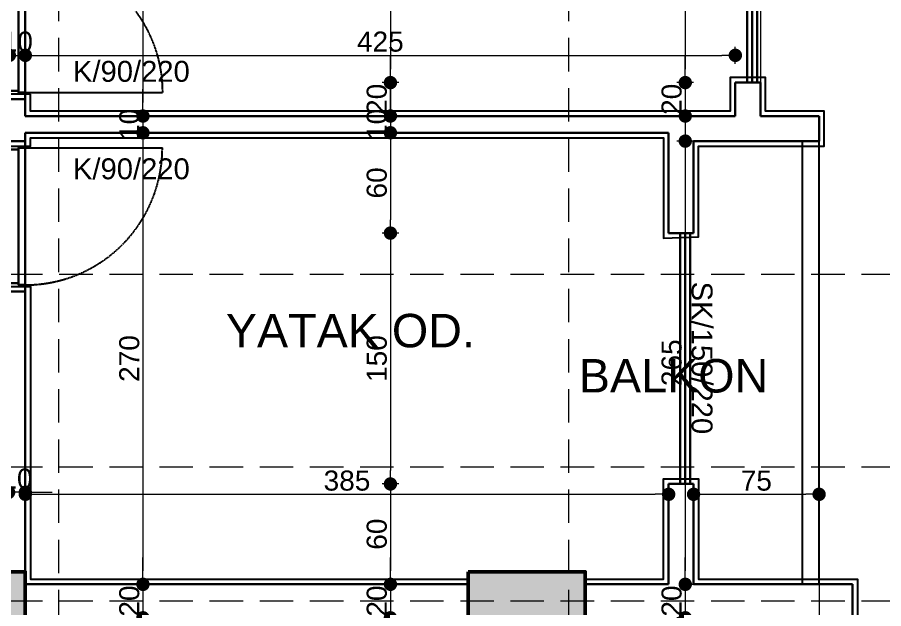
# Model space of a CAD drawing. Header units: millimetres. Extents: x 38129 to 72024, y -56282 to 16512.
# Drawn here: x 55138 to 55656, y -44145 to -43791 of the extents above; entities that cross this region are included whole.
import ezdxf

# ---------------------------------------------------------------- set-up
doc = ezdxf.new("R2010")
doc.units = ezdxf.units.MM
doc.linetypes.add('HIDDEN', pattern=[0.375, 0.25, -0.125])
for name, color, linetype, lineweight in [('AKS', 55, 'HIDDEN', 0), ('COLUMN4', 3, 'Continuous', 50), ('DIŞÖLÇÜ', 37, 'Continuous', 0), ('DUVAR', 255, 'Continuous', 30), ('KAPI', 4, 'Continuous', 30), ('mahal', 7, 'Continuous', 5), ('pencere', 195, 'Continuous', 30), ('pencere+KAPI', 1, 'Continuous', 0), ('TARAMA', 252, 'Continuous', 0), ('ölçü İÇ', 31, 'Continuous', 0)]:
    doc.layers.add(name, color=color, linetype=linetype, lineweight=lineweight)
for name, color, linetype in [('balkon', 171, 'Continuous'), ('HIDDEN', 1, 'HIDDEN'), ('sıva', 41, 'Continuous'), ('tefriş', 42, 'Continuous')]:
    doc.layers.add(name, color=color, linetype=linetype)
doc.styles.add('icdisolcu_yazi', font='arial.ttf')
doc.styles.get("Standard").update_dxf_attribs({"font": 'arial.ttf'})
doc.styles.add('style1', font='arial.ttf')
doc.dimstyles.new('İç Ölçü', dxfattribs={"dimtxt": 12, "dimasz": 8, "dimexe": 5, "dimexo": 0, "dimgap": 2, "dimtad": 1, "dimdec": 0, "dimzin": 12, "dimdsep": 46, "dimtxsty": 'icdisolcu_yazi', "dimblk": 'DOT', "dimcen": 8, "dimdle": 5, "dimclrd": 256, "dimclre": 256, "dimclrt": 7, "dimadec": 0, "dimazin": 3, "dimtfac": 1, "dimtdec": 0, "dimtix": 1, "dimtmove": 2, "dimatfit": 3, "dimldrblk": 'DOT', "dimfxl": 0, "dimtolj": 1, "dimtzin": 0, "dimlwd": -1, "dimlwe": -1, "dimarcsym": 0})

# ---------------------------------------------------------------- blocks, each defined once
blk = doc.blocks.new('_Dot')
at = {"color": 0, "lineweight": -2}
blk.add_line((-0.5, 0), (-1, 0), dxfattribs=at)
at = {"color": 0, "lineweight": 30, "const_width": 0.5}
blk.add_lwpolyline([(-0.25, 0, 1), (0.25, 0, 1)], format="xyb", close=True, dxfattribs=at)
blk = doc.blocks.new('*D2023')
at = {"layer": 'Defpoints', "color": 0, "lineweight": 120, "transparency": 16777216}
for p in [(55132.75, -44075.42), (55132.75, -44075.42), (55142.75, -44075.42)]:
    blk.add_point(p, dxfattribs=at)
at = {"layer": 'ölçü İÇ', "transparency": 16777216}
for p, q in [((55142.75, -44075.42), (55142.75, -44070.42)), ((55132.75, -44075.42), (55132.75, -44080.42))]:
    blk.add_line(p, q, dxfattribs=at)
at = {"layer": 'ölçü İÇ', "linetype": 'Continuous', "transparency": 16777216}
for p, q in [((55124.75, -44075.42), (55116.75, -44075.42)), ((55142.75, -44075.42), (55132.75, -44075.42)), ((55150.75, -44075.42), (55158.75, -44075.42))]:
    blk.add_line(p, q, dxfattribs=at)
at = {"layer": 'ölçü İÇ', "transparency": 16777216, "xscale": 8, "yscale": 8, "zscale": 8}
blk.add_blockref('_Dot', (55132.75, -44075.42), dxfattribs=at)
at = {"layer": 'ölçü İÇ', "transparency": 16777216, "xscale": 8, "yscale": 8, "zscale": 8, "rotation": 180}
blk.add_blockref('_Dot', (55142.75, -44075.42), dxfattribs=at)
at = {"layer": 'ölçü İÇ', "color": 7, "transparency": 16777216, "insert": (55137.75, -44067.3), "char_height": 12, "attachment_point": 5, "style": 'icdisolcu_yazi'}
blk.add_mtext('\\A1;10', dxfattribs=at)
blk = doc.blocks.new('*U35')
for p, q in [((4, 0), (0, 0)), ((86, 0), (90, 0))]:
    blk.add_line(p, q)
blk.add_lwpolyline([(4, 0), (86, 0), (86, -4), (4, -4)], close=True)
for points in [[(0, -9.56), (5, -9.56), (5, -4)], [(90, -9.56), (85, -9.56), (85, -4)]]:
    blk.add_lwpolyline(points)
at = {"layer": 'DUVAR'}
for p, q in [((0, 0), (0, -9.56)), ((90, 0), (90, -9.56))]:
    blk.add_line(p, q, dxfattribs=at)
at = {"layer": 'HIDDEN'}
blk.add_line((4, 0), (4, 82), dxfattribs=at)
blk.add_arc((4, 0), 82, 360, 90, dxfattribs=at)
blk = doc.blocks.new('*D2028')
at = {"layer": 'Defpoints', "color": 0, "lineweight": 120, "transparency": 16777216}
for p in [(55142.75, -43814.13), (55133.19, -43840.42), (55142.75, -43840.42)]:
    blk.add_point(p, dxfattribs=at)
at = {"layer": 'ölçü İÇ', "transparency": 16777216}
for p, q in [((55133.19, -43819.13), (55133.19, -43809.13)), ((55142.75, -43819.13), (55142.75, -43809.13))]:
    blk.add_line(p, q, dxfattribs=at)
at = {"layer": 'ölçü İÇ', "linetype": 'Continuous', "transparency": 16777216}
for p, q in [((55125.19, -43814.13), (55117.19, -43814.13)), ((55133.19, -43814.13), (55142.75, -43814.13)), ((55150.75, -43814.13), (55158.75, -43814.13))]:
    blk.add_line(p, q, dxfattribs=at)
at = {"layer": 'ölçü İÇ', "transparency": 16777216, "xscale": 8, "yscale": 8, "zscale": 8}
blk.add_blockref('_Dot', (55133.19, -43814.13), dxfattribs=at)
at = {"layer": 'ölçü İÇ', "transparency": 16777216, "xscale": 8, "yscale": 8, "zscale": 8, "rotation": 180}
blk.add_blockref('_Dot', (55142.75, -43814.13), dxfattribs=at)
at = {"layer": 'ölçü İÇ', "color": 7, "transparency": 16777216, "insert": (55137.97, -43806), "char_height": 12, "attachment_point": 5, "style": 'icdisolcu_yazi'}
blk.add_mtext('\\A1;10', dxfattribs=at)
blk = doc.blocks.new('*D2029')
at = {"layer": 'Defpoints', "color": 0, "lineweight": 120, "transparency": 16777216}
for p in [(55567.58, -43814.13), (55567.58, -43830.43), (55142.75, -43840.42)]:
    blk.add_point(p, dxfattribs=at)
at = {"layer": 'ölçü İÇ', "transparency": 16777216}
for p, q in [((55142.75, -43819.13), (55142.75, -43809.13)), ((55567.58, -43819.13), (55567.58, -43809.13))]:
    blk.add_line(p, q, dxfattribs=at)
at = {"layer": 'ölçü İÇ', "linetype": 'Continuous', "transparency": 16777216}
blk.add_line((55150.75, -43814.13), (55559.58, -43814.13), dxfattribs=at)
at = {"layer": 'ölçü İÇ', "transparency": 16777216, "xscale": 8, "yscale": 8, "zscale": 8, "rotation": 180}
blk.add_blockref('_Dot', (55142.75, -43814.13), dxfattribs=at)
at = {"layer": 'ölçü İÇ', "transparency": 16777216, "xscale": 8, "yscale": 8, "zscale": 8}
blk.add_blockref('_Dot', (55567.58, -43814.13), dxfattribs=at)
at = {"layer": 'ölçü İÇ', "color": 7, "transparency": 16777216, "insert": (55355.16, -43806), "char_height": 12, "attachment_point": 5, "style": 'icdisolcu_yazi'}
blk.add_mtext('\\A1;425', dxfattribs=at)
blk = doc.blocks.new('*D2030')
at = {"layer": 'Defpoints', "color": 0, "lineweight": 120, "transparency": 16777216}
for p in [(55142.75, -44075.42), (55527.69, -44073.69), (55527.69, -44076.6)]:
    blk.add_point(p, dxfattribs=at)
at = {"layer": 'ölçü İÇ', "transparency": 16777216}
for p, q in [((55142.75, -44075.42), (55142.75, -44081.6)), ((55527.69, -44073.69), (55527.69, -44081.6))]:
    blk.add_line(p, q, dxfattribs=at)
at = {"layer": 'ölçü İÇ', "linetype": 'Continuous', "transparency": 16777216}
blk.add_line((55150.75, -44076.6), (55519.69, -44076.6), dxfattribs=at)
at = {"layer": 'ölçü İÇ', "transparency": 16777216, "xscale": 8, "yscale": 8, "zscale": 8, "rotation": 180}
blk.add_blockref('_Dot', (55142.75, -44076.6), dxfattribs=at)
at = {"layer": 'ölçü İÇ', "transparency": 16777216, "xscale": 8, "yscale": 8, "zscale": 8}
blk.add_blockref('_Dot', (55527.69, -44076.6), dxfattribs=at)
at = {"layer": 'ölçü İÇ', "color": 7, "transparency": 16777216, "insert": (55335.22, -44068.47), "char_height": 12, "attachment_point": 5, "style": 'icdisolcu_yazi'}
blk.add_mtext('\\A1;385', dxfattribs=at)
blk = doc.blocks.new('*D2031')
at = {"layer": 'Defpoints', "color": 0, "lineweight": 120, "transparency": 16777216}
for p in [(55542.6, -44076.6), (55617.7, -44076.6), (55617.7, -44076.6)]:
    blk.add_point(p, dxfattribs=at)
at = {"layer": 'ölçü İÇ', "transparency": 16777216}
for p, q in [((55542.6, -44076.6), (55542.6, -44071.6)), ((55617.7, -44076.6), (55617.7, -44071.6))]:
    blk.add_line(p, q, dxfattribs=at)
at = {"layer": 'ölçü İÇ', "linetype": 'Continuous', "transparency": 16777216}
blk.add_line((55550.6, -44076.6), (55609.7, -44076.6), dxfattribs=at)
at = {"layer": 'ölçü İÇ', "transparency": 16777216, "xscale": 8, "yscale": 8, "zscale": 8, "rotation": 180}
blk.add_blockref('_Dot', (55542.6, -44076.6), dxfattribs=at)
at = {"layer": 'ölçü İÇ', "transparency": 16777216, "xscale": 8, "yscale": 8, "zscale": 8}
blk.add_blockref('_Dot', (55617.7, -44076.6), dxfattribs=at)
at = {"layer": 'ölçü İÇ', "color": 7, "transparency": 16777216, "insert": (55580.15, -44068.49), "char_height": 12, "attachment_point": 5, "style": 'icdisolcu_yazi'}
blk.add_mtext('\\A1;75', dxfattribs=at)
blk = doc.blocks.new('*D2061')
at = {"layer": 'Defpoints', "color": 0, "lineweight": 120, "transparency": 16777216}
for p in [(55213.14, -43520.41), (55213.14, -43850.42), (55213.14, -43850.42)]:
    blk.add_point(p, dxfattribs=at)
at = {"layer": 'ölçü İÇ', "transparency": 16777216}
for p, q in [((55213.14, -43520.41), (55208.14, -43520.41)), ((55213.14, -43850.42), (55218.14, -43850.42))]:
    blk.add_line(p, q, dxfattribs=at)
at = {"layer": 'ölçü İÇ', "linetype": 'Continuous', "transparency": 16777216}
blk.add_line((55213.14, -43528.41), (55213.14, -43842.42), dxfattribs=at)
at = {"layer": 'ölçü İÇ', "transparency": 16777216, "xscale": 8, "yscale": 8, "zscale": 8}
for p, rotation in [((55213.14, -43520.41), 90), ((55213.14, -43850.42), 270)]:
    blk.add_blockref('_Dot', p, dxfattribs=dict(at, rotation=rotation))
at = {"layer": 'ölçü İÇ', "color": 7, "transparency": 16777216, "insert": (55205.01, -43685.42), "char_height": 12, "attachment_point": 5, "rotation": 90, "style": 'icdisolcu_yazi'}
blk.add_mtext('\\A1;330', dxfattribs=at)
blk = doc.blocks.new('*D2062')
at = {"layer": 'Defpoints', "color": 0, "lineweight": 120, "transparency": 16777216}
for p in [(55213.14, -43850.42), (55213.14, -43860.42), (55213.14, -43860.42)]:
    blk.add_point(p, dxfattribs=at)
at = {"layer": 'ölçü İÇ', "linetype": 'Continuous', "transparency": 16777216}
for p, q in [((55213.14, -43842.42), (55213.14, -43834.42)), ((55213.14, -43850.42), (55213.14, -43860.42)), ((55213.14, -43868.42), (55213.14, -43876.42))]:
    blk.add_line(p, q, dxfattribs=at)
at = {"layer": 'ölçü İÇ', "transparency": 16777216}
for p, q in [((55213.14, -43850.42), (55218.14, -43850.42)), ((55213.14, -43860.42), (55218.14, -43860.42))]:
    blk.add_line(p, q, dxfattribs=at)
at = {"layer": 'ölçü İÇ', "transparency": 16777216, "xscale": 8, "yscale": 8, "zscale": 8}
for p, rotation in [((55213.14, -43850.42), 270), ((55213.14, -43860.42), 90)]:
    blk.add_blockref('_Dot', p, dxfattribs=dict(at, rotation=rotation))
at = {"layer": 'ölçü İÇ', "color": 7, "transparency": 16777216, "insert": (55205.01, -43855.42), "char_height": 12, "attachment_point": 5, "rotation": 90, "style": 'icdisolcu_yazi'}
blk.add_mtext('\\A1;10', dxfattribs=at)
blk = doc.blocks.new('*D2063')
at = {"layer": 'Defpoints', "color": 0, "lineweight": 120, "transparency": 16777216}
for p in [(55213.14, -43860.42), (55212.61, -44130.43), (55213.14, -44130.43)]:
    blk.add_point(p, dxfattribs=at)
at = {"layer": 'ölçü İÇ', "transparency": 16777216}
for p, q in [((55213.14, -43860.42), (55218.14, -43860.42)), ((55212.61, -44130.43), (55218.14, -44130.43))]:
    blk.add_line(p, q, dxfattribs=at)
at = {"layer": 'ölçü İÇ', "linetype": 'Continuous', "transparency": 16777216}
blk.add_line((55213.14, -43868.42), (55213.14, -44122.43), dxfattribs=at)
at = {"layer": 'ölçü İÇ', "transparency": 16777216, "xscale": 8, "yscale": 8, "zscale": 8}
for p, rotation in [((55213.14, -43860.42), 90), ((55213.14, -44130.43), 270)]:
    blk.add_blockref('_Dot', p, dxfattribs=dict(at, rotation=rotation))
at = {"layer": 'ölçü İÇ', "color": 7, "transparency": 16777216, "insert": (55205.01, -43995.42), "char_height": 12, "attachment_point": 5, "rotation": 90, "style": 'icdisolcu_yazi'}
blk.add_mtext('\\A1;270', dxfattribs=at)
blk = doc.blocks.new('*D2064')
at = {"layer": 'Defpoints', "color": 0, "lineweight": 120, "transparency": 16777216}
for p in [(55212.61, -44130.43), (55213.14, -44150.43), (55213.14, -44150.43)]:
    blk.add_point(p, dxfattribs=at)
at = {"layer": 'ölçü İÇ', "linetype": 'Continuous', "transparency": 16777216}
for p, q in [((55213.14, -44122.43), (55213.14, -44114.43)), ((55213.14, -44130.43), (55213.14, -44150.43)), ((55213.14, -44158.43), (55213.14, -44166.43))]:
    blk.add_line(p, q, dxfattribs=at)
at = {"layer": 'ölçü İÇ', "transparency": 16777216}
for p, q in [((55212.61, -44130.43), (55218.14, -44130.43)), ((55213.14, -44150.43), (55218.14, -44150.43))]:
    blk.add_line(p, q, dxfattribs=at)
at = {"layer": 'ölçü İÇ', "transparency": 16777216, "xscale": 8, "yscale": 8, "zscale": 8}
for p, rotation in [((55213.14, -44130.43), 270), ((55213.14, -44150.43), 90)]:
    blk.add_blockref('_Dot', p, dxfattribs=dict(at, rotation=rotation))
at = {"layer": 'ölçü İÇ', "color": 7, "transparency": 16777216, "insert": (55205.01, -44140.43), "char_height": 12, "attachment_point": 5, "rotation": 90, "style": 'icdisolcu_yazi'}
blk.add_mtext('\\A1;20', dxfattribs=at)
blk = doc.blocks.new('*D2070')
at = {"layer": 'Defpoints', "color": 0, "lineweight": 120, "transparency": 16777216}
for p in [(55567.58, -43540.41), (55361.21, -43830.43), (55567.58, -43830.43)]:
    blk.add_point(p, dxfattribs=at)
at = {"layer": 'ölçü İÇ', "transparency": 16777216}
for p, q in [((55366.21, -43540.41), (55356.21, -43540.41)), ((55366.21, -43830.43), (55356.21, -43830.43))]:
    blk.add_line(p, q, dxfattribs=at)
at = {"layer": 'ölçü İÇ', "linetype": 'Continuous', "transparency": 16777216}
blk.add_line((55361.21, -43548.41), (55361.21, -43822.43), dxfattribs=at)
at = {"layer": 'ölçü İÇ', "transparency": 16777216, "xscale": 8, "yscale": 8, "zscale": 8}
for p, rotation in [((55361.21, -43540.41), 90), ((55361.21, -43830.43), 270)]:
    blk.add_blockref('_Dot', p, dxfattribs=dict(at, rotation=rotation))
at = {"layer": 'ölçü İÇ', "color": 7, "transparency": 16777216, "insert": (55353.08, -43685.42), "char_height": 12, "attachment_point": 5, "rotation": 90, "style": 'icdisolcu_yazi'}
blk.add_mtext('\\A1;290', dxfattribs=at)
blk = doc.blocks.new('*D2071')
at = {"layer": 'Defpoints', "color": 0, "lineweight": 120, "transparency": 16777216}
for p in [(55567.58, -43830.43), (55361.2, -43850.42), (55361.21, -43850.42)]:
    blk.add_point(p, dxfattribs=at)
at = {"layer": 'ölçü İÇ', "linetype": 'Continuous', "transparency": 16777216}
for p, q in [((55361.21, -43822.43), (55361.21, -43814.43)), ((55361.21, -43830.43), (55361.21, -43850.42)), ((55361.21, -43858.42), (55361.21, -43866.42))]:
    blk.add_line(p, q, dxfattribs=at)
at = {"layer": 'ölçü İÇ', "transparency": 16777216}
for p, q in [((55366.21, -43830.43), (55356.21, -43830.43)), ((55361.2, -43850.42), (55366.21, -43850.42))]:
    blk.add_line(p, q, dxfattribs=at)
at = {"layer": 'ölçü İÇ', "transparency": 16777216, "xscale": 8, "yscale": 8, "zscale": 8}
for p, rotation in [((55361.21, -43830.43), 270), ((55361.21, -43850.42), 90)]:
    blk.add_blockref('_Dot', p, dxfattribs=dict(at, rotation=rotation))
at = {"layer": 'ölçü İÇ', "color": 7, "transparency": 16777216, "insert": (55353.08, -43840.43), "char_height": 12, "attachment_point": 5, "rotation": 90, "style": 'icdisolcu_yazi'}
blk.add_mtext('\\A1;20', dxfattribs=at)
blk = doc.blocks.new('*D2072')
at = {"layer": 'Defpoints', "color": 0, "lineweight": 120, "transparency": 16777216}
for p in [(55361.2, -43850.42), (55361.21, -43860.42), (55361.21, -43860.42)]:
    blk.add_point(p, dxfattribs=at)
at = {"layer": 'ölçü İÇ', "linetype": 'Continuous', "transparency": 16777216}
for p, q in [((55361.21, -43842.42), (55361.21, -43834.42)), ((55361.21, -43850.42), (55361.21, -43860.42)), ((55361.21, -43868.42), (55361.21, -43876.42))]:
    blk.add_line(p, q, dxfattribs=at)
at = {"layer": 'ölçü İÇ', "transparency": 16777216}
for p, q in [((55361.2, -43850.42), (55366.21, -43850.42)), ((55361.21, -43860.42), (55366.21, -43860.42))]:
    blk.add_line(p, q, dxfattribs=at)
at = {"layer": 'ölçü İÇ', "transparency": 16777216, "xscale": 8, "yscale": 8, "zscale": 8}
for p, rotation in [((55361.21, -43850.42), 270), ((55361.21, -43860.42), 90)]:
    blk.add_blockref('_Dot', p, dxfattribs=dict(at, rotation=rotation))
at = {"layer": 'ölçü İÇ', "color": 7, "transparency": 16777216, "insert": (55353.08, -43855.42), "char_height": 12, "attachment_point": 5, "rotation": 90, "style": 'icdisolcu_yazi'}
blk.add_mtext('\\A1;10', dxfattribs=at)
blk = doc.blocks.new('*D2073')
at = {"layer": 'Defpoints', "color": 0, "lineweight": 120, "transparency": 16777216}
for p in [(55361.21, -43860.42), (55361.21, -43920.42), (55527.6, -43920.42)]:
    blk.add_point(p, dxfattribs=at)
at = {"layer": 'ölçü İÇ', "transparency": 16777216}
for p, q in [((55361.21, -43860.42), (55366.21, -43860.42)), ((55366.21, -43920.42), (55356.21, -43920.42))]:
    blk.add_line(p, q, dxfattribs=at)
at = {"layer": 'ölçü İÇ', "linetype": 'Continuous', "transparency": 16777216}
blk.add_line((55361.21, -43868.42), (55361.21, -43912.42), dxfattribs=at)
at = {"layer": 'ölçü İÇ', "transparency": 16777216, "xscale": 8, "yscale": 8, "zscale": 8}
for p, rotation in [((55361.21, -43860.42), 90), ((55361.21, -43920.42), 270)]:
    blk.add_blockref('_Dot', p, dxfattribs=dict(at, rotation=rotation))
at = {"layer": 'ölçü İÇ', "color": 7, "transparency": 16777216, "insert": (55353.08, -43890.42), "char_height": 12, "attachment_point": 5, "rotation": 90, "style": 'icdisolcu_yazi'}
blk.add_mtext('\\A1;60', dxfattribs=at)
blk = doc.blocks.new('*D2074')
at = {"layer": 'Defpoints', "color": 0, "lineweight": 120, "transparency": 16777216}
for p in [(55527.6, -43920.42), (55361.21, -44070.43), (55527.69, -44070.43)]:
    blk.add_point(p, dxfattribs=at)
at = {"layer": 'ölçü İÇ', "transparency": 16777216}
for p, q in [((55366.21, -43920.42), (55356.21, -43920.42)), ((55366.21, -44070.43), (55356.21, -44070.43))]:
    blk.add_line(p, q, dxfattribs=at)
at = {"layer": 'ölçü İÇ', "linetype": 'Continuous', "transparency": 16777216}
blk.add_line((55361.21, -43928.42), (55361.21, -44062.43), dxfattribs=at)
at = {"layer": 'ölçü İÇ', "transparency": 16777216, "xscale": 8, "yscale": 8, "zscale": 8}
for p, rotation in [((55361.21, -43920.42), 90), ((55361.21, -44070.43), 270)]:
    blk.add_blockref('_Dot', p, dxfattribs=dict(at, rotation=rotation))
at = {"layer": 'ölçü İÇ', "color": 7, "transparency": 16777216, "insert": (55353.08, -43995.43), "char_height": 12, "attachment_point": 5, "rotation": 90, "style": 'icdisolcu_yazi'}
blk.add_mtext('\\A1;150', dxfattribs=at)
blk = doc.blocks.new('*D2075')
at = {"layer": 'Defpoints', "color": 0, "lineweight": 120, "transparency": 16777216}
for p in [(55527.69, -44070.43), (55361.21, -44130.43), (55361.21, -44130.43)]:
    blk.add_point(p, dxfattribs=at)
at = {"layer": 'ölçü İÇ', "transparency": 16777216}
for p, q in [((55366.21, -44070.43), (55356.21, -44070.43)), ((55361.21, -44130.43), (55366.21, -44130.43))]:
    blk.add_line(p, q, dxfattribs=at)
at = {"layer": 'ölçü İÇ', "linetype": 'Continuous', "transparency": 16777216}
blk.add_line((55361.21, -44078.43), (55361.21, -44122.43), dxfattribs=at)
at = {"layer": 'ölçü İÇ', "transparency": 16777216, "xscale": 8, "yscale": 8, "zscale": 8}
for p, rotation in [((55361.21, -44070.43), 90), ((55361.21, -44130.43), 270)]:
    blk.add_blockref('_Dot', p, dxfattribs=dict(at, rotation=rotation))
at = {"layer": 'ölçü İÇ', "color": 7, "transparency": 16777216, "insert": (55353.08, -44100.43), "char_height": 12, "attachment_point": 5, "rotation": 90, "style": 'icdisolcu_yazi'}
blk.add_mtext('\\A1;60', dxfattribs=at)
blk = doc.blocks.new('*D2076')
at = {"layer": 'Defpoints', "color": 0, "lineweight": 120, "transparency": 16777216}
for p in [(55361.21, -44130.43), (55361.21, -44150.43), (55361.21, -44150.43)]:
    blk.add_point(p, dxfattribs=at)
at = {"layer": 'ölçü İÇ', "linetype": 'Continuous', "transparency": 16777216}
for p, q in [((55361.21, -44122.43), (55361.21, -44114.43)), ((55361.21, -44130.43), (55361.21, -44150.43)), ((55361.21, -44158.43), (55361.21, -44166.43))]:
    blk.add_line(p, q, dxfattribs=at)
at = {"layer": 'ölçü İÇ', "transparency": 16777216}
for p, q in [((55361.21, -44130.43), (55366.21, -44130.43)), ((55361.21, -44150.43), (55366.21, -44150.43))]:
    blk.add_line(p, q, dxfattribs=at)
at = {"layer": 'ölçü İÇ', "transparency": 16777216, "xscale": 8, "yscale": 8, "zscale": 8}
for p, rotation in [((55361.21, -44130.43), 270), ((55361.21, -44150.43), 90)]:
    blk.add_blockref('_Dot', p, dxfattribs=dict(at, rotation=rotation))
at = {"layer": 'ölçü İÇ', "color": 7, "transparency": 16777216, "insert": (55353.08, -44140.43), "char_height": 12, "attachment_point": 5, "rotation": 90, "style": 'icdisolcu_yazi'}
blk.add_mtext('\\A1;20', dxfattribs=at)
blk = doc.blocks.new('*D2087')
at = {"layer": 'Defpoints', "color": 0, "lineweight": 120, "transparency": 16777216}
for p in [(55567.58, -43540.41), (55537.63, -43830.43), (55567.58, -43830.43)]:
    blk.add_point(p, dxfattribs=at)
at = {"layer": 'ölçü İÇ', "transparency": 16777216}
for p, q in [((55542.63, -43540.41), (55532.63, -43540.41)), ((55542.63, -43830.43), (55532.63, -43830.43))]:
    blk.add_line(p, q, dxfattribs=at)
at = {"layer": 'ölçü İÇ', "linetype": 'Continuous', "transparency": 16777216}
blk.add_line((55537.63, -43548.41), (55537.63, -43822.43), dxfattribs=at)
at = {"layer": 'ölçü İÇ', "transparency": 16777216, "xscale": 8, "yscale": 8, "zscale": 8}
for p, rotation in [((55537.63, -43540.41), 90), ((55537.63, -43830.43), 270)]:
    blk.add_blockref('_Dot', p, dxfattribs=dict(at, rotation=rotation))
at = {"layer": 'ölçü İÇ', "color": 7, "transparency": 16777216, "insert": (55529.5, -43685.42), "char_height": 12, "attachment_point": 5, "rotation": 90, "style": 'icdisolcu_yazi'}
blk.add_mtext('\\A1;290', dxfattribs=at)
blk = doc.blocks.new('*D2088')
at = {"layer": 'Defpoints', "color": 0, "lineweight": 120, "transparency": 16777216}
for p in [(55567.58, -43830.43), (55537.63, -43850.43), (55567.58, -43850.43)]:
    blk.add_point(p, dxfattribs=at)
at = {"layer": 'ölçü İÇ', "linetype": 'Continuous', "transparency": 16777216}
for p, q in [((55537.63, -43822.43), (55537.63, -43814.43)), ((55537.63, -43830.43), (55537.63, -43850.43)), ((55537.63, -43858.43), (55537.63, -43866.43))]:
    blk.add_line(p, q, dxfattribs=at)
at = {"layer": 'ölçü İÇ', "transparency": 16777216}
for p, q in [((55542.63, -43830.43), (55532.63, -43830.43)), ((55542.63, -43850.43), (55532.63, -43850.43))]:
    blk.add_line(p, q, dxfattribs=at)
at = {"layer": 'ölçü İÇ', "transparency": 16777216, "xscale": 8, "yscale": 8, "zscale": 8}
for p, rotation in [((55537.63, -43830.43), 270), ((55537.63, -43850.43), 90)]:
    blk.add_blockref('_Dot', p, dxfattribs=dict(at, rotation=rotation))
at = {"layer": 'ölçü İÇ', "color": 7, "transparency": 16777216, "insert": (55529.5, -43840.43), "char_height": 12, "attachment_point": 5, "rotation": 90, "style": 'icdisolcu_yazi'}
blk.add_mtext('\\A1;20', dxfattribs=at)
blk = doc.blocks.new('*D2089')
at = {"layer": 'Defpoints', "color": 0, "lineweight": 120, "transparency": 16777216}
for p in [(55544.44, -43865.42), (55537.63, -44130.43), (55537.63, -44130.43)]:
    blk.add_point(p, dxfattribs=at)
at = {"layer": 'ölçü İÇ', "transparency": 16777216}
for p, q in [((55542.63, -43865.42), (55532.63, -43865.42)), ((55537.63, -44130.43), (55542.63, -44130.43))]:
    blk.add_line(p, q, dxfattribs=at)
at = {"layer": 'ölçü İÇ', "linetype": 'Continuous', "transparency": 16777216}
blk.add_line((55537.63, -43873.42), (55537.63, -44122.43), dxfattribs=at)
at = {"layer": 'ölçü İÇ', "transparency": 16777216, "xscale": 8, "yscale": 8, "zscale": 8}
for p, rotation in [((55537.63, -43865.42), 90), ((55537.63, -44130.43), 270)]:
    blk.add_blockref('_Dot', p, dxfattribs=dict(at, rotation=rotation))
at = {"layer": 'ölçü İÇ', "color": 7, "transparency": 16777216, "insert": (55529.5, -43997.92), "char_height": 12, "attachment_point": 5, "rotation": 90, "style": 'icdisolcu_yazi'}
blk.add_mtext('\\A1;265', dxfattribs=at)
blk = doc.blocks.new('*D2090')
at = {"layer": 'Defpoints', "color": 0, "lineweight": 120, "transparency": 16777216}
for p in [(55537.63, -44130.43), (55537.63, -44150.43), (55537.7, -44150.43)]:
    blk.add_point(p, dxfattribs=at)
at = {"layer": 'ölçü İÇ', "linetype": 'Continuous', "transparency": 16777216}
for p, q in [((55537.63, -44122.43), (55537.63, -44114.43)), ((55537.63, -44130.43), (55537.63, -44150.43)), ((55537.63, -44158.43), (55537.63, -44166.43))]:
    blk.add_line(p, q, dxfattribs=at)
at = {"layer": 'ölçü İÇ', "transparency": 16777216}
for p, q in [((55537.63, -44130.43), (55542.63, -44130.43)), ((55537.7, -44150.43), (55532.63, -44150.43))]:
    blk.add_line(p, q, dxfattribs=at)
at = {"layer": 'ölçü İÇ', "transparency": 16777216, "xscale": 8, "yscale": 8, "zscale": 8}
for p, rotation in [((55537.63, -44130.43), 270), ((55537.63, -44150.43), 90)]:
    blk.add_blockref('_Dot', p, dxfattribs=dict(at, rotation=rotation))
at = {"layer": 'ölçü İÇ', "color": 7, "transparency": 16777216, "insert": (55529.5, -44140.43), "char_height": 12, "attachment_point": 5, "rotation": 90, "style": 'icdisolcu_yazi'}
blk.add_mtext('\\A1;20', dxfattribs=at)
blk = doc.blocks.new('wertertw')
at = {"layer": 'TARAMA', "lineweight": -3}
h = blk.add_hatch(dxfattribs=at)
h.set_pattern_fill('ANSI33', color=256, scale=2.5, style=0)
h.set_pattern_definition([(45, (-86643.698, -32547.66), (-11.2253202, 11.2253202), []), (45, (-86632.472, -32547.66), (-11.2253202, 11.2253202), [7.9375, -3.96875])])
h.paths.add_polyline_path([(-616.25, 351.94), (-616.25, -88.06), (-306.25, -88.06), (-306.25, -68.06), (-596.25, -68.06), (-596.25, 331.94), (-306.25, 331.94), (-306.25, 351.94)])
h.paths.add_polyline_path([(38.75, -338.06), (78.75, -338.06), (78.75, -378.06), (38.75, -378.06)])
h.paths.add_polyline_path([(-471.25, -318.06), (-441.25, -318.06), (-441.25, -378.06), (-471.25, -378.06)])
h.paths.add_polyline_path([(-961.25, -318.06), (-931.25, -318.06), (-931.25, -378.06), (-961.25, -378.06)])
h.paths.add_polyline_path([(343.75, -163.06), (413.75, -163.06), (413.75, -198.06), (343.75, -198.06)])
h.paths.add_polyline_path([(8.75, -163.06), (78.75, -163.06), (78.75, -198.06), (8.75, -198.06)])
h.paths.add_polyline_path([(-1036.25, -148.06), (-906.25, -148.06), (-906.25, -178.06), (-1036.25, -178.06)])
h.paths.add_polyline_path([(-976.25, 256.94), (-916.25, 256.94), (-916.25, 226.94), (-976.25, 226.94)])
h.paths.add_polyline_path([(343.75, 459.44), (413.75, 459.44), (413.75, 424.44), (343.75, 424.44)])
h.paths.add_polyline_path([(8.75, 459.44), (78.75, 459.44), (78.75, 424.44), (8.75, 424.44)])
h.paths.add_polyline_path([(-616.25, 531.94), (-306.25, 531.94), (-306.25, 511.94), (-616.25, 511.94)])
h.paths.add_polyline_path([(-976.25, 656.94), (-916.25, 656.94), (-916.25, 626.94), (-976.25, 626.94)])
h.paths.add_polyline_path([(-616.25, 971.94), (-306.25, 971.94), (-306.25, 951.94), (-616.25, 951.94)])
h.paths.add_polyline_path([(343.75, 1081.94), (413.75, 1081.94), (413.75, 1046.94), (343.75, 1046.94)])
h.paths.add_polyline_path([(8.75, 1081.94), (78.75, 1081.94), (78.75, 1046.94), (8.75, 1046.94)])
h.paths.add_polyline_path([(-1036.25, 1061.94), (-906.25, 1061.94), (-906.25, 1031.94), (-1036.25, 1031.94)])
h.paths.add_polyline_path([(-931.25, 1286.94), (-901.25, 1286.94), (-901.25, 1226.94), (-931.25, 1226.94)])
h.paths.add_polyline_path([(68.75, 1332.04), (108.75, 1332.04), (108.75, 1292.04), (68.75, 1292.04)])
h.paths.add_polyline_path([(-511.25, 1332.04), (-481.25, 1332.04), (-481.25, 1252.04), (-511.25, 1252.04)])
at = {"layer": 'COLUMN4', "color": 3}
for points in [[(8.75, 459.44), (78.75, 459.44), (78.75, 424.44), (8.75, 424.44)], [(343.75, 459.44), (413.75, 459.44), (413.75, 424.44), (343.75, 424.44)]]:
    blk.add_lwpolyline(points, close=True, dxfattribs=at)

msp = doc.modelspace()

# ---------------------------------------------------------------- linework, layer by layer
at = {"layer": 'AKS', "ltscale": 80}
for p, q in [((55162.61, -42903.74), (55162.61, -45280.38)), ((55467.69, -42903.74), (55467.69, -45280.38)), ((55963.05, -43945.25), (53747.73, -43945.25)), ((55963.05, -44060.43), (53747.73, -44060.43)), ((55963.05, -44140.43), (53747.73, -44140.43))]:
    msp.add_line(p, q, dxfattribs=at)
at = {"layer": 'balkon'}
for p, q in [((55607.7, -44130.43), (55607.7, -43865.42)), ((55617.7, -44130.43), (55617.7, -43865.42))]:
    msp.add_line(p, q, dxfattribs=at)
at = {"layer": 'DUVAR'}
for p, q in [((55567.58, -43830.43), (55582.58, -43830.43)), ((55567.58, -43850.43), (55567.58, -43830.43)), ((55582.58, -43850.43), (55582.58, -43830.43)), ((55142.75, -43850.42), (55142.75, -43836.42)), ((55142.75, -43850.42), (55567.58, -43850.43)), ((55617.7, -43850.43), (55582.58, -43850.43)), ((55617.7, -43850.43), (55617.7, -43865.32)), ((55617.7, -43850.43), (55617.7, -43865.42)), ((55527.6, -43860.42), (55142.75, -43860.42)), ((55307.6, -43860.42), (55142.75, -43860.42)), ((55142.75, -43865.42), (55142.75, -43860.42)), ((55278.54, -43860.43), (55307.6, -43860.43)), ((55527.6, -43920.42), (55527.6, -43860.42)), ((55597.7, -43865.42), (55542.6, -43865.42)), ((55617.7, -43865.42), (55542.6, -43865.42)), ((55542.6, -43920.42), (55542.6, -43865.42)), ((55597.7, -43865.42), (55577.7, -43865.42)), ((55527.6, -43920.42), (55542.6, -43920.42)), ((55542.6, -43918.92), (55542.6, -43920.42)), ((55142.75, -44130.43), (55142.75, -43951.42)), ((55527.6, -44130.43), (55527.6, -44070.43)), ((55527.6, -44070.43), (55542.6, -44070.43)), ((55542.6, -44130.43), (55542.6, -44070.43)), ((55282.6, -44130.43), (55142.75, -44130.43)), ((55142.75, -44130.43), (55407.75, -44130.43)), ((55387.69, -44130.43), (55142.75, -44130.43)), ((55387.69, -44130.43), (55292.6, -44130.43)), ((55477.75, -44130.43), (55527.6, -44130.43)), ((55542.6, -44130.43), (55637.7, -44130.43)), ((55617.7, -44130.43), (55637.7, -44130.43)), ((55637.7, -44150.43), (55637.7, -44130.43)), ((55637.7, -44130.43), (55637.7, -44150.43)), ((55637.7, -44130.43), (55637.7, -44150.43)), ((55637.7, -44150.43), (55637.7, -44130.43))]:
    msp.add_line(p, q, dxfattribs=at)
at = {"layer": 'pencere'}
for p, q in [((55574.58, -43830.43), (55574.57, -43540.41)), ((55577.58, -43830.43), (55577.57, -43540.41)), ((55580.58, -43830.43), (55580.57, -43540.41)), ((55534.6, -44070.43), (55534.6, -43920.42)), ((55537.6, -44070.43), (55537.6, -43920.42)), ((55540.6, -44070.43), (55540.6, -43920.42))]:
    msp.add_line(p, q, dxfattribs=at)
at = {"layer": 'sıva'}
msp.add_lwpolyline([(55145.75, -43837.42), (55130.19, -43837.42), (55130.19, -43868.42), (55145.75, -43868.42), (55145.75, -43863.42), (55524.6, -43863.42), (55524.6, -43923.54), (55545.6, -43922.56), (55545.6, -43868.42), (55620.7, -43868.42), (55620.7, -43847.43), (55585.58, -43847.43), (55585.58, -43827.43), (55564.58, -43827.43), (55564.58, -43847.43), (55145.75, -43847.43)], close=True, dxfattribs=at)
for points in [[(55145.75, -43840.42), (55145.75, -43838.42)], [(55130.19, -44122.93), (55130.19, -43973.43), (54977.53, -43973.43), (54977.53, -43957.43), (55130.19, -43957.43), (55130.19, -43952.42), (55145.75, -43952.42), (55145.75, -44127.43), (55407.75, -44127.43)], [(55477.75, -44127.43), (55524.61, -44127.43), (55524.7, -44067.43), (55545.6, -44067.43), (55545.6, -44127.43), (55640.7, -44127.43), (55640.7, -44153.43), (55545.6, -44153.43), (55545.6, -44213.43), (55524.69, -44213.43), (55524.69, -44153.43), (55145.75, -44153.43), (55145.75, -44328.43), (55130.19, -44328.43), (55130.19, -44323.43), (54977.53, -44323.43), (54977.53, -44307.43), (55130.19, -44307.43), (55130.19, -44157.93)]]:
    msp.add_lwpolyline(points, dxfattribs=at)
at = {"layer": 'tefriş', "color": 3, "lineweight": 15}
msp.add_lwpolyline([(53967.6, -44759.6), (53967.6, -43521.26), (54027.61, -43521.25), (54027.61, -43520.43), (54052.61, -43520.43), (54052.61, -43281.43), (54132.61, -43281.43), (54132.62, -43216.25), (54542.4, -43216.25), (54542.4, -43115.42), (54797.17, -43115.42), (54797.17, -43105.4), (55282.6, -43105.4), (55282.61, -43500.41), (55406.11, -43500.41), (55407.75, -43500.41), (55407.75, -43500.43), (55582.58, -43500.43), (55582.58, -43850.43), (55617.7, -43850.43), (55617.7, -44430.43)], dxfattribs=at)

# ---------------------------------------------------------------- block references
at = {"layer": 'DIŞÖLÇÜ'}
msp.add_blockref('wertertw', (55063.99, -44582.37), dxfattribs=at)
at = {"layer": 'KAPI', "xscale": -1, "rotation": 269.9999999999999}
msp.add_blockref('*U35', (55142.75, -43840.42), dxfattribs=at)
at = {"layer": 'KAPI', "rotation": 270.0000000000001}
msp.add_blockref('*U35', (55142.75, -43865.42), dxfattribs=at)

# ---------------------------------------------------------------- texts
at = {"layer": 'mahal', "char_height": 20}
for s, width, insert, attachment_point in [('YATAK OD.', 250.3432, (55262.72, -43968.72), 1), ('BALKON', 275.1074, (55473.93, -44016.01), 7)]:
    msp.add_mtext_dynamic_manual_height_columns(s, width=width, gutter_width=12.5, heights=[0], dxfattribs=dict(at, insert=insert, attachment_point=attachment_point))
at = {"layer": 'pencere+KAPI', "char_height": 12.5, "width": 27.0954, "style": 'style1'}
for s, insert, attachment_point, rotation in [('K/90/220', (55241.16, -43830.12), 9, 0), ('K/90/220', (55241.16, -43875.72), 3, 360), ('SK/150/220', (55541.24, -44040.66), 9, 270)]:
    msp.add_mtext(s, dxfattribs=dict(at, insert=insert, attachment_point=attachment_point, rotation=rotation))

# ---------------------------------------------------------------- dimensions: what is measured, and where the dimension line sits
at = {"layer": 'ölçü İÇ'}
for base, p1, p2, picture, middle in [((55213.14, -43850.42), (55213.14, -43520.41), (55213.14, -43850.42), '*D2061', (55205.01, -43685.42)), ((55361.21, -43830.43), (55567.58, -43540.41), (55567.58, -43830.43), '*D2070', (55353.08, -43685.42)), ((55537.63, -43830.43), (55567.58, -43540.41), (55567.58, -43830.43), '*D2087', (55529.5, -43685.42)), ((55361.21, -43850.42), (55567.58, -43830.43), (55361.2, -43850.42), '*D2071', (55353.08, -43840.43)), ((55537.63, -43850.43), (55567.58, -43830.43), (55567.58, -43850.43), '*D2088', (55529.5, -43840.43)), ((55213.14, -43860.42), (55213.14, -43850.42), (55213.14, -43860.42), '*D2062', (55205.01, -43855.42)), ((55361.21, -43860.42), (55361.2, -43850.42), (55361.21, -43860.42), '*D2072', (55353.08, -43855.42)), ((55213.14, -44130.43), (55213.14, -43860.42), (55212.61, -44130.43), '*D2063', (55205.01, -43995.42)), ((55361.21, -43920.42), (55361.21, -43860.42), (55527.6, -43920.42), '*D2073', (55353.08, -43890.42)), ((55537.63, -44130.43), (55544.44, -43865.42), (55537.63, -44130.43), '*D2089', (55529.5, -43997.92)), ((55361.21, -44070.43), (55527.6, -43920.42), (55527.69, -44070.43), '*D2074', (55353.08, -43995.43)), ((55361.21, -44130.43), (55527.69, -44070.43), (55361.21, -44130.43), '*D2075', (55353.08, -44100.43)), ((55213.14, -44150.43), (55212.61, -44130.43), (55213.14, -44150.43), '*D2064', (55205.01, -44140.43)), ((55361.21, -44150.43), (55361.21, -44130.43), (55361.21, -44150.43), '*D2076', (55353.08, -44140.43)), ((55537.63, -44150.43), (55537.63, -44130.43), (55537.7, -44150.43), '*D2090', (55529.5, -44140.43))]:
    dim = msp.add_linear_dim(base=base, p1=p1, p2=p2, angle=90, dimstyle='İç Ölçü', dxfattribs=at)
    dim.commit()
    dim.dimension.update_dxf_attribs({"geometry": picture, "text_midpoint": middle})
for base, p1, p2, picture, middle in [((55142.75, -43814.13), (55133.19, -43840.42), (55142.75, -43840.42), '*D2028', (55137.97, -43806)), ((55567.58, -43814.13), (55142.75, -43840.42), (55567.58, -43830.43), '*D2029', (55355.16, -43806)), ((55132.75, -44075.42), (55142.75, -44075.42), (55132.75, -44075.42), '*D2023', (55137.75, -44067.3)), ((55527.69, -44076.6), (55142.75, -44075.42), (55527.69, -44073.69), '*D2030', (55335.22, -44068.47)), ((55617.7, -44076.6), (55542.6, -44076.6), (55617.7, -44076.6), '*D2031', (55580.15, -44068.49))]:
    dim = msp.add_linear_dim(base=base, p1=p1, p2=p2, dimstyle='İç Ölçü', dxfattribs=at)
    dim.commit()
    dim.dimension.update_dxf_attribs({"geometry": picture, "text_midpoint": middle})

doc.saveas('drawing.dxf')
